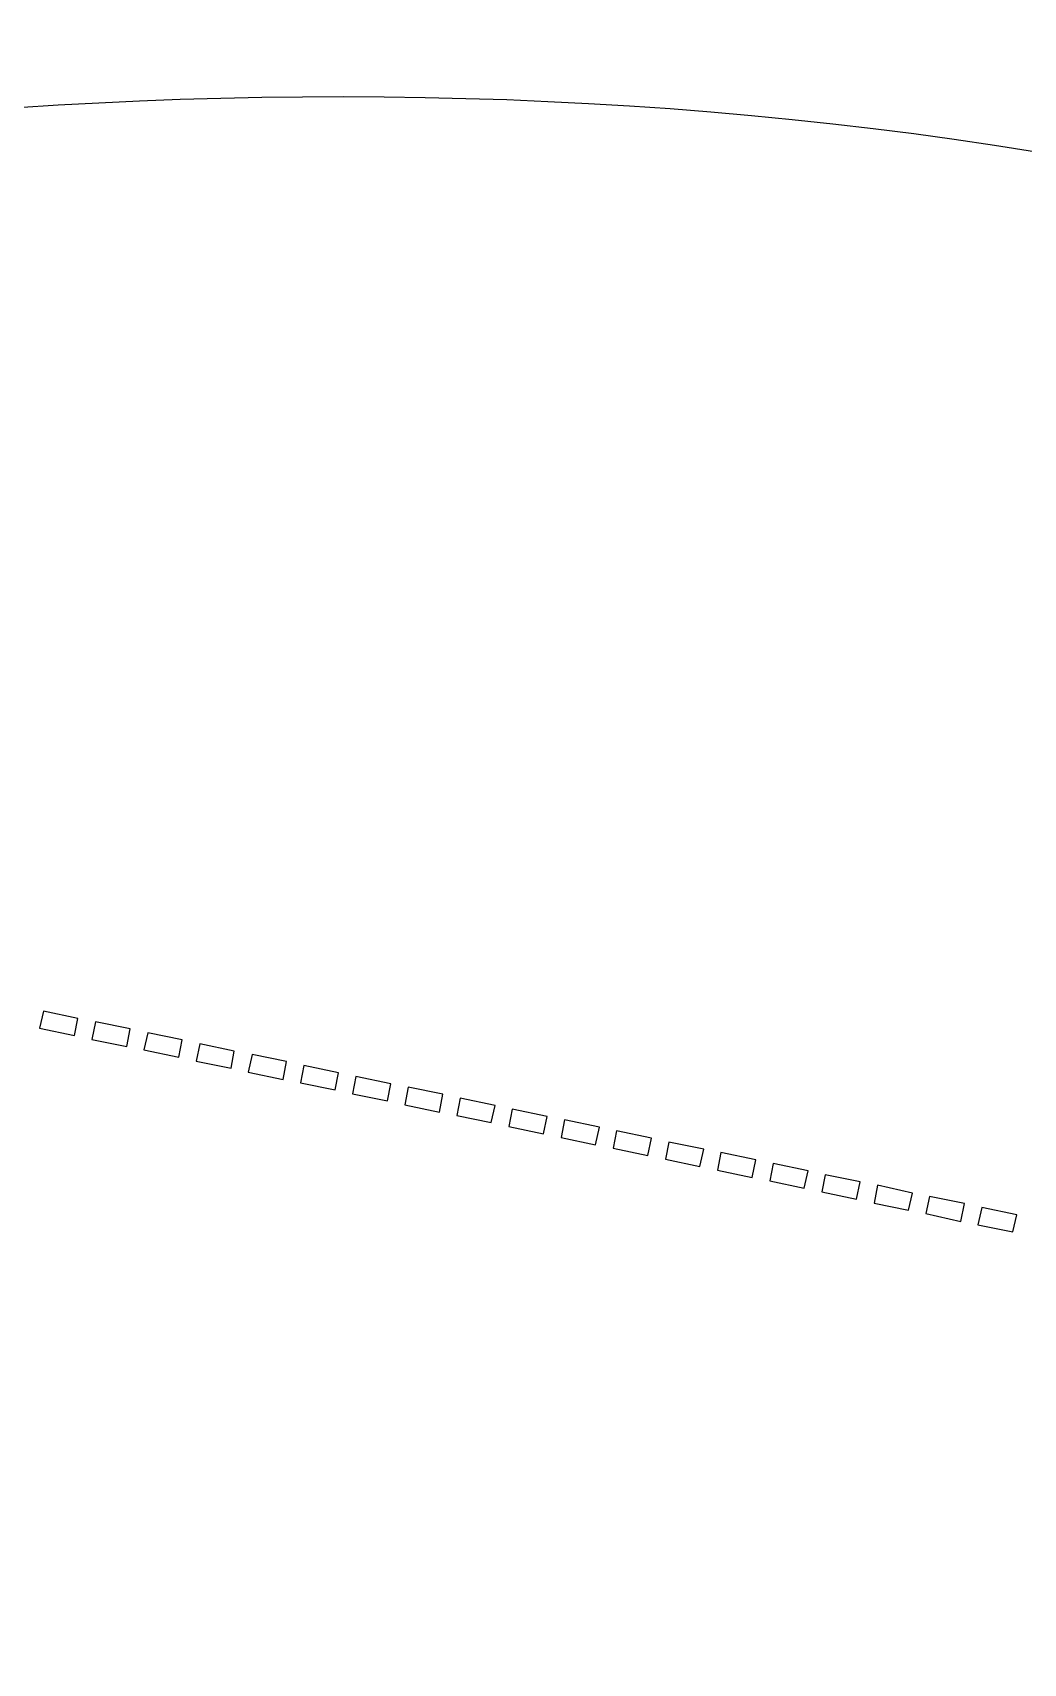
# Model space of a CAD drawing. Header units: centimetres. Extents: x -14.4 to 14.4, y -14.4 to 14.4.
# Drawn here: x -6.919 to -4.995, y 0.69 to 3.857 of the extents above; entities that cross this region are included whole.
import ezdxf
from ezdxf.lldxf.tags import DXFTag

# ---------------------------------------------------------------- set-up
doc = ezdxf.new("R2010")
doc.units = ezdxf.units.CM
doc.header["$MEASUREMENT"] = 0
doc.layers.add('Layer 1', color=7, linetype='Continuous')
tags = doc.linetypes.add('New Line1', pattern=[39354470.199999996, 4372718.9, -34981751.3]).pattern_tags.tags
tags[6:7] = [DXFTag(74, 4), DXFTag(75, 0), DXFTag(340, '0'), DXFTag(46, 1.0), DXFTag(50, 0.0), DXFTag(44, 0.0), DXFTag(45, 0.0)]
tags[4:5] = [DXFTag(74, 4), DXFTag(75, 0), DXFTag(340, '0'), DXFTag(46, 1.0), DXFTag(50, 0.0), DXFTag(44, 0.0), DXFTag(45, 0.0)]
tags = doc.linetypes.add('New Line140', pattern=[39354470.199999996, 4372718.9, -34981751.3]).pattern_tags.tags
tags[6:7] = [DXFTag(74, 4), DXFTag(75, 0), DXFTag(340, '0'), DXFTag(46, 1.0), DXFTag(50, 0.0), DXFTag(44, 0.0), DXFTag(45, 0.0)]
tags[4:5] = [DXFTag(74, 4), DXFTag(75, 0), DXFTag(340, '0'), DXFTag(46, 1.0), DXFTag(50, 0.0), DXFTag(44, 0.0), DXFTag(45, 0.0)]
tags = doc.linetypes.add('New Line141', pattern=[39354470.199999996, 4372718.9, -34981751.3]).pattern_tags.tags
tags[6:7] = [DXFTag(74, 4), DXFTag(75, 0), DXFTag(340, '0'), DXFTag(46, 1.0), DXFTag(50, 0.0), DXFTag(44, 0.0), DXFTag(45, 0.0)]
tags[4:5] = [DXFTag(74, 4), DXFTag(75, 0), DXFTag(340, '0'), DXFTag(46, 1.0), DXFTag(50, 0.0), DXFTag(44, 0.0), DXFTag(45, 0.0)]
tags = doc.linetypes.add('New Line143', pattern=[39354470.199999996, 4372718.9, -34981751.3]).pattern_tags.tags
tags[6:7] = [DXFTag(74, 4), DXFTag(75, 0), DXFTag(340, '0'), DXFTag(46, 1.0), DXFTag(50, 0.0), DXFTag(44, 0.0), DXFTag(45, 0.0)]
tags[4:5] = [DXFTag(74, 4), DXFTag(75, 0), DXFTag(340, '0'), DXFTag(46, 1.0), DXFTag(50, 0.0), DXFTag(44, 0.0), DXFTag(45, 0.0)]
tags = doc.linetypes.add('New Line145', pattern=[39354470.199999996, 4372718.9, -34981751.3]).pattern_tags.tags
tags[6:7] = [DXFTag(74, 4), DXFTag(75, 0), DXFTag(340, '0'), DXFTag(46, 1.0), DXFTag(50, 0.0), DXFTag(44, 0.0), DXFTag(45, 0.0)]
tags[4:5] = [DXFTag(74, 4), DXFTag(75, 0), DXFTag(340, '0'), DXFTag(46, 1.0), DXFTag(50, 0.0), DXFTag(44, 0.0), DXFTag(45, 0.0)]
tags = doc.linetypes.add('New Line147', pattern=[39354470.199999996, 4372718.9, -34981751.3]).pattern_tags.tags
tags[6:7] = [DXFTag(74, 4), DXFTag(75, 0), DXFTag(340, '0'), DXFTag(46, 1.0), DXFTag(50, 0.0), DXFTag(44, 0.0), DXFTag(45, 0.0)]
tags[4:5] = [DXFTag(74, 4), DXFTag(75, 0), DXFTag(340, '0'), DXFTag(46, 1.0), DXFTag(50, 0.0), DXFTag(44, 0.0), DXFTag(45, 0.0)]
tags = doc.linetypes.add('New Line149', pattern=[39354470.199999996, 4372718.9, -34981751.3]).pattern_tags.tags
tags[6:7] = [DXFTag(74, 4), DXFTag(75, 0), DXFTag(340, '0'), DXFTag(46, 1.0), DXFTag(50, 0.0), DXFTag(44, 0.0), DXFTag(45, 0.0)]
tags[4:5] = [DXFTag(74, 4), DXFTag(75, 0), DXFTag(340, '0'), DXFTag(46, 1.0), DXFTag(50, 0.0), DXFTag(44, 0.0), DXFTag(45, 0.0)]
tags = doc.linetypes.add('New Line151', pattern=[39354470.199999996, 4372718.9, -34981751.3]).pattern_tags.tags
tags[6:7] = [DXFTag(74, 4), DXFTag(75, 0), DXFTag(340, '0'), DXFTag(46, 1.0), DXFTag(50, 0.0), DXFTag(44, 0.0), DXFTag(45, 0.0)]
tags[4:5] = [DXFTag(74, 4), DXFTag(75, 0), DXFTag(340, '0'), DXFTag(46, 1.0), DXFTag(50, 0.0), DXFTag(44, 0.0), DXFTag(45, 0.0)]
tags = doc.linetypes.add('New Line153', pattern=[39354470.199999996, 4372718.9, -34981751.3]).pattern_tags.tags
tags[6:7] = [DXFTag(74, 4), DXFTag(75, 0), DXFTag(340, '0'), DXFTag(46, 1.0), DXFTag(50, 0.0), DXFTag(44, 0.0), DXFTag(45, 0.0)]
tags[4:5] = [DXFTag(74, 4), DXFTag(75, 0), DXFTag(340, '0'), DXFTag(46, 1.0), DXFTag(50, 0.0), DXFTag(44, 0.0), DXFTag(45, 0.0)]
tags = doc.linetypes.add('New Line155', pattern=[39354470.199999996, 4372718.9, -34981751.3]).pattern_tags.tags
tags[6:7] = [DXFTag(74, 4), DXFTag(75, 0), DXFTag(340, '0'), DXFTag(46, 1.0), DXFTag(50, 0.0), DXFTag(44, 0.0), DXFTag(45, 0.0)]
tags[4:5] = [DXFTag(74, 4), DXFTag(75, 0), DXFTag(340, '0'), DXFTag(46, 1.0), DXFTag(50, 0.0), DXFTag(44, 0.0), DXFTag(45, 0.0)]
tags = doc.linetypes.add('New Line157', pattern=[39354470.199999996, 4372718.9, -34981751.3]).pattern_tags.tags
tags[6:7] = [DXFTag(74, 4), DXFTag(75, 0), DXFTag(340, '0'), DXFTag(46, 1.0), DXFTag(50, 0.0), DXFTag(44, 0.0), DXFTag(45, 0.0)]
tags[4:5] = [DXFTag(74, 4), DXFTag(75, 0), DXFTag(340, '0'), DXFTag(46, 1.0), DXFTag(50, 0.0), DXFTag(44, 0.0), DXFTag(45, 0.0)]
tags = doc.linetypes.add('New Line159', pattern=[39354470.199999996, 4372718.9, -34981751.3]).pattern_tags.tags
tags[6:7] = [DXFTag(74, 4), DXFTag(75, 0), DXFTag(340, '0'), DXFTag(46, 1.0), DXFTag(50, 0.0), DXFTag(44, 0.0), DXFTag(45, 0.0)]
tags[4:5] = [DXFTag(74, 4), DXFTag(75, 0), DXFTag(340, '0'), DXFTag(46, 1.0), DXFTag(50, 0.0), DXFTag(44, 0.0), DXFTag(45, 0.0)]
tags = doc.linetypes.add('New Line161', pattern=[39354470.199999996, 4372718.9, -34981751.3]).pattern_tags.tags
tags[6:7] = [DXFTag(74, 4), DXFTag(75, 0), DXFTag(340, '0'), DXFTag(46, 1.0), DXFTag(50, 0.0), DXFTag(44, 0.0), DXFTag(45, 0.0)]
tags[4:5] = [DXFTag(74, 4), DXFTag(75, 0), DXFTag(340, '0'), DXFTag(46, 1.0), DXFTag(50, 0.0), DXFTag(44, 0.0), DXFTag(45, 0.0)]
tags = doc.linetypes.add('New Line163', pattern=[39354470.199999996, 4372718.9, -34981751.3]).pattern_tags.tags
tags[6:7] = [DXFTag(74, 4), DXFTag(75, 0), DXFTag(340, '0'), DXFTag(46, 1.0), DXFTag(50, 0.0), DXFTag(44, 0.0), DXFTag(45, 0.0)]
tags[4:5] = [DXFTag(74, 4), DXFTag(75, 0), DXFTag(340, '0'), DXFTag(46, 1.0), DXFTag(50, 0.0), DXFTag(44, 0.0), DXFTag(45, 0.0)]
tags = doc.linetypes.add('New Line165', pattern=[39354470.199999996, 4372718.9, -34981751.3]).pattern_tags.tags
tags[6:7] = [DXFTag(74, 4), DXFTag(75, 0), DXFTag(340, '0'), DXFTag(46, 1.0), DXFTag(50, 0.0), DXFTag(44, 0.0), DXFTag(45, 0.0)]
tags[4:5] = [DXFTag(74, 4), DXFTag(75, 0), DXFTag(340, '0'), DXFTag(46, 1.0), DXFTag(50, 0.0), DXFTag(44, 0.0), DXFTag(45, 0.0)]
tags = doc.linetypes.add('New Line167', pattern=[39354470.199999996, 4372718.9, -34981751.3]).pattern_tags.tags
tags[6:7] = [DXFTag(74, 4), DXFTag(75, 0), DXFTag(340, '0'), DXFTag(46, 1.0), DXFTag(50, 0.0), DXFTag(44, 0.0), DXFTag(45, 0.0)]
tags[4:5] = [DXFTag(74, 4), DXFTag(75, 0), DXFTag(340, '0'), DXFTag(46, 1.0), DXFTag(50, 0.0), DXFTag(44, 0.0), DXFTag(45, 0.0)]
tags = doc.linetypes.add('New Line169', pattern=[39354470.199999996, 4372718.9, -34981751.3]).pattern_tags.tags
tags[6:7] = [DXFTag(74, 4), DXFTag(75, 0), DXFTag(340, '0'), DXFTag(46, 1.0), DXFTag(50, 0.0), DXFTag(44, 0.0), DXFTag(45, 0.0)]
tags[4:5] = [DXFTag(74, 4), DXFTag(75, 0), DXFTag(340, '0'), DXFTag(46, 1.0), DXFTag(50, 0.0), DXFTag(44, 0.0), DXFTag(45, 0.0)]
tags = doc.linetypes.add('New Line171', pattern=[39354470.199999996, 4372718.9, -34981751.3]).pattern_tags.tags
tags[6:7] = [DXFTag(74, 4), DXFTag(75, 0), DXFTag(340, '0'), DXFTag(46, 1.0), DXFTag(50, 0.0), DXFTag(44, 0.0), DXFTag(45, 0.0)]
tags[4:5] = [DXFTag(74, 4), DXFTag(75, 0), DXFTag(340, '0'), DXFTag(46, 1.0), DXFTag(50, 0.0), DXFTag(44, 0.0), DXFTag(45, 0.0)]
tags = doc.linetypes.add('New Line173', pattern=[39354470.199999996, 4372718.9, -34981751.3]).pattern_tags.tags
tags[6:7] = [DXFTag(74, 4), DXFTag(75, 0), DXFTag(340, '0'), DXFTag(46, 1.0), DXFTag(50, 0.0), DXFTag(44, 0.0), DXFTag(45, 0.0)]
tags[4:5] = [DXFTag(74, 4), DXFTag(75, 0), DXFTag(340, '0'), DXFTag(46, 1.0), DXFTag(50, 0.0), DXFTag(44, 0.0), DXFTag(45, 0.0)]
tags = doc.linetypes.add('New Line175', pattern=[39354470.199999996, 4372718.9, -34981751.3]).pattern_tags.tags
tags[6:7] = [DXFTag(74, 4), DXFTag(75, 0), DXFTag(340, '0'), DXFTag(46, 1.0), DXFTag(50, 0.0), DXFTag(44, 0.0), DXFTag(45, 0.0)]
tags[4:5] = [DXFTag(74, 4), DXFTag(75, 0), DXFTag(340, '0'), DXFTag(46, 1.0), DXFTag(50, 0.0), DXFTag(44, 0.0), DXFTag(45, 0.0)]

msp = doc.modelspace()

# ---------------------------------------------------------------- linework, layer by layer
at = {"layer": 'Layer 1', "color": 16, "linetype": 'New Line1', "lineweight": 25}
msp.add_open_spline([(0.12846, 13.36284), (-0.33776, 13.36284), (-0.71601, 12.92147), (-0.71601, 11.89579), (-0.71601, 11.89579), (-0.82514, 12.47589), (-1.08516, 12.88459), (-1.38813, 12.88459), (-1.38813, 12.88459), (-1.78939, 12.88459), (-2.58808, 12.45567), (-2.11519, 11.28505), (-2.11519, 11.28505), (-3.63478, 9.46595), (-4.28084, 4.82834), (-2.11412, 2.37828), (-2.11412, 2.37828), (-4.57524, 4.49917), (-9.16838, 3.85118), (-10.97673, 2.34058), (-10.97673, 2.34058), (-12.14735, 2.81347), (-12.57626, 2.01478), (-12.57626, 1.61352), (-12.57626, 1.61352), (-12.57626, 1.31055), (-12.16756, 1.05052), (-11.58746, 0.94139), (-11.58746, 0.94139), (-12.61315, 0.94139), (-13.05451, 0.56315), (-13.05451, 0.09693), (-13.05451, 0.09693), (-13.05451, -0.33846), (-12.71917, -0.6966), (-11.7878, -0.74216), (-11.7878, -0.74216), (-12.22709, -0.87177), (-12.5181, -1.09727), (-12.5181, -1.35289), (-12.5181, -1.35289), (-12.5181, -1.75415), (-12.33591, -2.69676), (-10.91856, -2.07995), (-10.91856, -2.07995), (-9.66314, -3.79138), (-5.02522, -4.40025), (-2.37909, -2.35246), (-2.37909, -2.35246), (-4.52343, -4.80799), (-3.87706, -9.42383), (-2.36186, -11.23769), (-2.36186, -11.23769), (-2.83475, -12.40831), (-2.03606, -12.83723), (-1.6348, -12.83723), (-1.6348, -12.83723), (-1.33182, -12.83723), (-1.0718, -12.42853), (-0.96267, -11.84843), (-0.96267, -11.84843), (-0.96267, -12.87411), (-0.58442, -13.31547), (-0.1182, -13.31547), (-0.1182, -13.31547), (0.31719, -13.31547), (0.67533, -12.98013), (0.72088, -12.04877), (0.72088, -12.04877), (0.8505, -12.48806), (1.07599, -12.77906), (1.33162, -12.77906), (1.33162, -12.77906), (1.73288, -12.77906), (2.67549, -12.59687), (2.05868, -11.17953), (2.05868, -11.17953), (3.82119, -9.88663), (4.4142, -5.00618), (2.14054, -2.40847), (2.14054, -2.40847), (4.73811, -4.6827), (9.61968, -4.08925), (10.91267, -2.32661), (10.91267, -2.32661), (12.33002, -2.94343), (12.5122, -2.00081), (12.51221, -1.59955), (12.51221, -1.59955), (12.51221, -1.34393), (12.2212, -1.11843), (11.78191, -0.98882), (11.78191, -0.98882), (12.71327, -0.94326), (13.04862, -0.58512), (13.04862, -0.14974), (13.04862, -0.14974), (13.04862, 0.31648), (12.60725, 0.69473), (11.58157, 0.69473), (11.58157, 0.69473), (12.16167, 0.80386), (12.57037, 1.06388), (12.57037, 1.36686), (12.57037, 1.36686), (12.57037, 1.76812), (12.14146, 2.56681), (10.97083, 2.09392), (10.97083, 2.09392), (9.1482, 3.61646), (4.49635, 4.26289), (2.05006, 2.081), (2.05006, 2.081), (2.04519, 2.08513), (2.03987, 2.08874), (2.03498, 2.09284), (2.03498, 2.09284), (4.71719, 4.569), (4.15384, 9.87092), (2.30534, 11.22689), (2.30534, 11.22689), (2.92215, 12.64423), (1.97954, 12.82642), (1.57828, 12.82643), (1.57828, 12.82643), (1.32266, 12.82643), (1.09716, 12.53542), (0.96755, 12.09613), (0.96755, 12.09613), (0.92199, 13.02749), (0.56385, 13.36284), (0.12846, 13.36284)], degree=3, knots=[0, 0, 0, 0, 0.0294118, 0.0294118, 0.0294118, 0.0294118, 0.0588235, 0.0588235, 0.0588235, 0.0588235, 0.0882353, 0.0882353, 0.0882353, 0.0882353, 0.1176471, 0.1176471, 0.1176471, 0.1176471, 0.1470588, 0.1470588, 0.1470588, 0.1470588, 0.1764706, 0.1764706, 0.1764706, 0.1764706, 0.2058824, 0.2058824, 0.2058824, 0.2058824, 0.2352941, 0.2352941, 0.2352941, 0.2352941, 0.2647059, 0.2647059, 0.2647059, 0.2647059, 0.2941176, 0.2941176, 0.2941176, 0.2941176, 0.3235294, 0.3235294, 0.3235294, 0.3235294, 0.3529412, 0.3529412, 0.3529412, 0.3529412, 0.3823529, 0.3823529, 0.3823529, 0.3823529, 0.4117647, 0.4117647, 0.4117647, 0.4117647, 0.4411765, 0.4411765, 0.4411765, 0.4411765, 0.4705882, 0.4705882, 0.4705882, 0.4705882, 0.5, 0.5, 0.5, 0.5, 0.5294118, 0.5294118, 0.5294118, 0.5294118, 0.5588235, 0.5588235, 0.5588235, 0.5588235, 0.5882353, 0.5882353, 0.5882353, 0.5882353, 0.6176471, 0.6176471, 0.6176471, 0.6176471, 0.6470588, 0.6470588, 0.6470588, 0.6470588, 0.6764706, 0.6764706, 0.6764706, 0.6764706, 0.7058824, 0.7058824, 0.7058824, 0.7058824, 0.7352941, 0.7352941, 0.7352941, 0.7352941, 0.7647059, 0.7647059, 0.7647059, 0.7647059, 0.7941176, 0.7941176, 0.7941176, 0.7941176, 0.8235294, 0.8235294, 0.8235294, 0.8235294, 0.8529412, 0.8529412, 0.8529412, 0.8529412, 0.8823529, 0.8823529, 0.8823529, 0.8823529, 0.9117647, 0.9117647, 0.9117647, 0.9117647, 0.9411765, 0.9411765, 0.9411765, 0.9411765, 1, 1, 1, 1], dxfattribs=at)
at = {"layer": 'Layer 1', "color": 16, "linetype": 'New Line140', "lineweight": 25}
msp.add_open_spline([(-6.89764, 1.95713), (-6.89764, 1.95713), (-6.83086, 1.94312), (-6.83086, 1.94312), (-6.83086, 1.94312), (-6.83086, 1.94312), (-6.83732, 1.90973), (-6.83732, 1.90973), (-6.83732, 1.90973), (-6.83732, 1.90973), (-6.90518, 1.92373), (-6.90518, 1.92373), (-6.90518, 1.92373), (-6.90518, 1.92373), (-6.89764, 1.95713), (-6.89764, 1.95713)], degree=3, knots=[0, 0, 0, 0, 0.2, 0.2, 0.2, 0.2, 0.4, 0.4, 0.4, 0.4, 0.6, 0.6, 0.6, 0.6, 1, 1, 1, 1], dxfattribs=at)
at = {"layer": 'Layer 1', "color": 16, "linetype": 'New Line141', "lineweight": 25}
msp.add_open_spline([(-6.79639, 1.93666), (-6.79639, 1.93666), (-6.72961, 1.92266), (-6.72961, 1.92266), (-6.72961, 1.92266), (-6.72961, 1.92266), (-6.73607, 1.88819), (-6.73607, 1.88819), (-6.73607, 1.88819), (-6.73607, 1.88819), (-6.80393, 1.90219), (-6.80393, 1.90219), (-6.80393, 1.90219), (-6.80393, 1.90219), (-6.79639, 1.93666), (-6.79639, 1.93666)], degree=3, knots=[0, 0, 0, 0, 0.2, 0.2, 0.2, 0.2, 0.4, 0.4, 0.4, 0.4, 0.6, 0.6, 0.6, 0.6, 1, 1, 1, 1], dxfattribs=at)
at = {"layer": 'Layer 1', "color": 16, "linetype": 'New Line143', "lineweight": 25}
msp.add_open_spline([(-6.69514, 1.91512), (-6.69514, 1.91512), (-6.62836, 1.90112), (-6.62836, 1.90112), (-6.62836, 1.90112), (-6.62836, 1.90112), (-6.63482, 1.86772), (-6.63482, 1.86772), (-6.63482, 1.86772), (-6.63482, 1.86772), (-6.70268, 1.88173), (-6.70268, 1.88173), (-6.70268, 1.88173), (-6.70268, 1.88173), (-6.69514, 1.91512), (-6.69514, 1.91512)], degree=3, knots=[0, 0, 0, 0, 0.2, 0.2, 0.2, 0.2, 0.4, 0.4, 0.4, 0.4, 0.6, 0.6, 0.6, 0.6, 1, 1, 1, 1], dxfattribs=at)
at = {"layer": 'Layer 1', "color": 16, "linetype": 'New Line145', "lineweight": 25}
msp.add_open_spline([(-6.59389, 1.89358), (-6.59389, 1.89358), (-6.52711, 1.87957), (-6.52711, 1.87957), (-6.52711, 1.87957), (-6.52711, 1.87957), (-6.53357, 1.84618), (-6.53357, 1.84618), (-6.53357, 1.84618), (-6.53357, 1.84618), (-6.60143, 1.86018), (-6.60143, 1.86018), (-6.60143, 1.86018), (-6.60143, 1.86018), (-6.59389, 1.89358), (-6.59389, 1.89358)], degree=3, knots=[0, 0, 0, 0, 0.2, 0.2, 0.2, 0.2, 0.4, 0.4, 0.4, 0.4, 0.6, 0.6, 0.6, 0.6, 1, 1, 1, 1], dxfattribs=at)
at = {"layer": 'Layer 1', "color": 16, "linetype": 'New Line147', "lineweight": 25}
msp.add_open_spline([(-6.49264, 1.87311), (-6.49264, 1.87311), (-6.42586, 1.85911), (-6.42586, 1.85911), (-6.42586, 1.85911), (-6.42586, 1.85911), (-6.43232, 1.82464), (-6.43232, 1.82464), (-6.43232, 1.82464), (-6.43232, 1.82464), (-6.50018, 1.83864), (-6.50018, 1.83864), (-6.50018, 1.83864), (-6.50018, 1.83864), (-6.49264, 1.87311), (-6.49264, 1.87311)], degree=3, knots=[0, 0, 0, 0, 0.2, 0.2, 0.2, 0.2, 0.4, 0.4, 0.4, 0.4, 0.6, 0.6, 0.6, 0.6, 1, 1, 1, 1], dxfattribs=at)
at = {"layer": 'Layer 1', "color": 16, "linetype": 'New Line149', "lineweight": 25}
msp.add_open_spline([(-6.39247, 1.85157), (-6.39247, 1.85157), (-6.32461, 1.83756), (-6.32461, 1.83756), (-6.32461, 1.83756), (-6.32461, 1.83756), (-6.33107, 1.80417), (-6.33107, 1.80417), (-6.33107, 1.80417), (-6.33107, 1.80417), (-6.39893, 1.81818), (-6.39893, 1.81818), (-6.39893, 1.81818), (-6.39893, 1.81818), (-6.39247, 1.85157), (-6.39247, 1.85157)], degree=3, knots=[0, 0, 0, 0, 0.2, 0.2, 0.2, 0.2, 0.4, 0.4, 0.4, 0.4, 0.6, 0.6, 0.6, 0.6, 1, 1, 1, 1], dxfattribs=at)
at = {"layer": 'Layer 1', "color": 16, "linetype": 'New Line151', "lineweight": 25}
msp.add_open_spline([(-6.29122, 1.83002), (-6.29122, 1.83002), (-6.22336, 1.81602), (-6.22336, 1.81602), (-6.22336, 1.81602), (-6.22336, 1.81602), (-6.22982, 1.78263), (-6.22982, 1.78263), (-6.22982, 1.78263), (-6.22982, 1.78263), (-6.29768, 1.79663), (-6.29768, 1.79663), (-6.29768, 1.79663), (-6.29768, 1.79663), (-6.29122, 1.83002), (-6.29122, 1.83002)], degree=3, knots=[0, 0, 0, 0, 0.2, 0.2, 0.2, 0.2, 0.4, 0.4, 0.4, 0.4, 0.6, 0.6, 0.6, 0.6, 1, 1, 1, 1], dxfattribs=at)
at = {"layer": 'Layer 1', "color": 16, "linetype": 'New Line153', "lineweight": 25}
msp.add_open_spline([(-6.18997, 1.80956), (-6.18997, 1.80956), (-6.12211, 1.79556), (-6.12211, 1.79556), (-6.12211, 1.79556), (-6.12211, 1.79556), (-6.12857, 1.76109), (-6.12857, 1.76109), (-6.12857, 1.76109), (-6.12857, 1.76109), (-6.19643, 1.77509), (-6.19643, 1.77509), (-6.19643, 1.77509), (-6.19643, 1.77509), (-6.18997, 1.80956), (-6.18997, 1.80956)], degree=3, knots=[0, 0, 0, 0, 0.2, 0.2, 0.2, 0.2, 0.4, 0.4, 0.4, 0.4, 0.6, 0.6, 0.6, 0.6, 1, 1, 1, 1], dxfattribs=at)
at = {"layer": 'Layer 1', "color": 16, "linetype": 'New Line155', "lineweight": 25}
msp.add_open_spline([(-6.08872, 1.78802), (-6.08872, 1.78802), (-6.02086, 1.77401), (-6.02086, 1.77401), (-6.02086, 1.77401), (-6.02086, 1.77401), (-6.0284, 1.74062), (-6.0284, 1.74062), (-6.0284, 1.74062), (-6.0284, 1.74062), (-6.09518, 1.75463), (-6.09518, 1.75463), (-6.09518, 1.75463), (-6.09518, 1.75463), (-6.08872, 1.78802), (-6.08872, 1.78802)], degree=3, knots=[0, 0, 0, 0, 0.2, 0.2, 0.2, 0.2, 0.4, 0.4, 0.4, 0.4, 0.6, 0.6, 0.6, 0.6, 1, 1, 1, 1], dxfattribs=at)
at = {"layer": 'Layer 1', "color": 16, "linetype": 'New Line157', "lineweight": 25}
msp.add_open_spline([(-5.98747, 1.76647), (-5.98747, 1.76647), (-5.91961, 1.75247), (-5.91961, 1.75247), (-5.91961, 1.75247), (-5.91961, 1.75247), (-5.92715, 1.71908), (-5.92715, 1.71908), (-5.92715, 1.71908), (-5.92715, 1.71908), (-5.99393, 1.73308), (-5.99393, 1.73308), (-5.99393, 1.73308), (-5.99393, 1.73308), (-5.98747, 1.76647), (-5.98747, 1.76647)], degree=3, knots=[0, 0, 0, 0, 0.2, 0.2, 0.2, 0.2, 0.4, 0.4, 0.4, 0.4, 0.6, 0.6, 0.6, 0.6, 1, 1, 1, 1], dxfattribs=at)
at = {"layer": 'Layer 1', "color": 16, "linetype": 'New Line159', "lineweight": 25}
msp.add_open_spline([(-5.88622, 1.74601), (-5.88622, 1.74601), (-5.81836, 1.73201), (-5.81836, 1.73201), (-5.81836, 1.73201), (-5.81836, 1.73201), (-5.8259, 1.69754), (-5.8259, 1.69754), (-5.8259, 1.69754), (-5.8259, 1.69754), (-5.89268, 1.71154), (-5.89268, 1.71154), (-5.89268, 1.71154), (-5.89268, 1.71154), (-5.88622, 1.74601), (-5.88622, 1.74601)], degree=3, knots=[0, 0, 0, 0, 0.2, 0.2, 0.2, 0.2, 0.4, 0.4, 0.4, 0.4, 0.6, 0.6, 0.6, 0.6, 1, 1, 1, 1], dxfattribs=at)
at = {"layer": 'Layer 1', "color": 16, "linetype": 'New Line161', "lineweight": 25}
msp.add_open_spline([(-5.78497, 1.72447), (-5.78497, 1.72447), (-5.71711, 1.71046), (-5.71711, 1.71046), (-5.71711, 1.71046), (-5.71711, 1.71046), (-5.72465, 1.67707), (-5.72465, 1.67707), (-5.72465, 1.67707), (-5.72465, 1.67707), (-5.79143, 1.69108), (-5.79143, 1.69108), (-5.79143, 1.69108), (-5.79143, 1.69108), (-5.78497, 1.72447), (-5.78497, 1.72447)], degree=3, knots=[0, 0, 0, 0, 0.2, 0.2, 0.2, 0.2, 0.4, 0.4, 0.4, 0.4, 0.6, 0.6, 0.6, 0.6, 1, 1, 1, 1], dxfattribs=at)
at = {"layer": 'Layer 1', "color": 16, "linetype": 'New Line163', "lineweight": 25}
msp.add_open_spline([(-5.68372, 1.70292), (-5.68372, 1.70292), (-5.61586, 1.68892), (-5.61586, 1.68892), (-5.61586, 1.68892), (-5.61586, 1.68892), (-5.6234, 1.65553), (-5.6234, 1.65553), (-5.6234, 1.65553), (-5.6234, 1.65553), (-5.69018, 1.66953), (-5.69018, 1.66953), (-5.69018, 1.66953), (-5.69018, 1.66953), (-5.68372, 1.70292), (-5.68372, 1.70292)], degree=3, knots=[0, 0, 0, 0, 0.2, 0.2, 0.2, 0.2, 0.4, 0.4, 0.4, 0.4, 0.6, 0.6, 0.6, 0.6, 1, 1, 1, 1], dxfattribs=at)
at = {"layer": 'Layer 1', "color": 16, "linetype": 'New Line165', "lineweight": 25}
msp.add_open_spline([(-5.58247, 1.68246), (-5.58247, 1.68246), (-5.51461, 1.66846), (-5.51461, 1.66846), (-5.51461, 1.66846), (-5.51461, 1.66846), (-5.52215, 1.63399), (-5.52215, 1.63399), (-5.52215, 1.63399), (-5.52215, 1.63399), (-5.58893, 1.64799), (-5.58893, 1.64799), (-5.58893, 1.64799), (-5.58893, 1.64799), (-5.58247, 1.68246), (-5.58247, 1.68246)], degree=3, knots=[0, 0, 0, 0, 0.2, 0.2, 0.2, 0.2, 0.4, 0.4, 0.4, 0.4, 0.6, 0.6, 0.6, 0.6, 1, 1, 1, 1], dxfattribs=at)
at = {"layer": 'Layer 1', "color": 16, "linetype": 'New Line167', "lineweight": 25}
msp.add_open_spline([(-5.48122, 1.66092), (-5.48122, 1.66092), (-5.41336, 1.64691), (-5.41336, 1.64691), (-5.41336, 1.64691), (-5.41336, 1.64691), (-5.4209, 1.61352), (-5.4209, 1.61352), (-5.4209, 1.61352), (-5.4209, 1.61352), (-5.48768, 1.62752), (-5.48768, 1.62752), (-5.48768, 1.62752), (-5.48768, 1.62752), (-5.48122, 1.66092), (-5.48122, 1.66092)], degree=3, knots=[0, 0, 0, 0, 0.2, 0.2, 0.2, 0.2, 0.4, 0.4, 0.4, 0.4, 0.6, 0.6, 0.6, 0.6, 1, 1, 1, 1], dxfattribs=at)
at = {"layer": 'Layer 1', "color": 16, "linetype": 'New Line169', "lineweight": 25}
msp.add_open_spline([(-5.37997, 1.63937), (-5.37997, 1.63937), (-5.31211, 1.62537), (-5.31211, 1.62537), (-5.31211, 1.62537), (-5.31211, 1.62537), (-5.31965, 1.59198), (-5.31965, 1.59198), (-5.31965, 1.59198), (-5.31965, 1.59198), (-5.38643, 1.60598), (-5.38643, 1.60598), (-5.38643, 1.60598), (-5.38643, 1.60598), (-5.37997, 1.63937), (-5.37997, 1.63937)], degree=3, knots=[0, 0, 0, 0, 0.2, 0.2, 0.2, 0.2, 0.4, 0.4, 0.4, 0.4, 0.6, 0.6, 0.6, 0.6, 1, 1, 1, 1], dxfattribs=at)
at = {"layer": 'Layer 1', "color": 16, "linetype": 'New Line171', "lineweight": 25}
msp.add_open_spline([(-5.27872, 1.61891), (-5.27872, 1.61891), (-5.21086, 1.60383), (-5.21086, 1.60383), (-5.21086, 1.60383), (-5.21086, 1.60383), (-5.2184, 1.57044), (-5.2184, 1.57044), (-5.2184, 1.57044), (-5.2184, 1.57044), (-5.28518, 1.58444), (-5.28518, 1.58444), (-5.28518, 1.58444), (-5.28518, 1.58444), (-5.27872, 1.61891), (-5.27872, 1.61891)], degree=3, knots=[0, 0, 0, 0, 0.2, 0.2, 0.2, 0.2, 0.4, 0.4, 0.4, 0.4, 0.6, 0.6, 0.6, 0.6, 1, 1, 1, 1], dxfattribs=at)
at = {"layer": 'Layer 1', "color": 16, "linetype": 'New Line173', "lineweight": 25}
msp.add_open_spline([(-5.17747, 1.59736), (-5.17747, 1.59736), (-5.10961, 1.58336), (-5.10961, 1.58336), (-5.10961, 1.58336), (-5.10961, 1.58336), (-5.11715, 1.54889), (-5.11715, 1.54889), (-5.11715, 1.54889), (-5.11715, 1.54889), (-5.18501, 1.56397), (-5.18501, 1.56397), (-5.18501, 1.56397), (-5.18501, 1.56397), (-5.17747, 1.59736), (-5.17747, 1.59736)], degree=3, knots=[0, 0, 0, 0, 0.2, 0.2, 0.2, 0.2, 0.4, 0.4, 0.4, 0.4, 0.6, 0.6, 0.6, 0.6, 1, 1, 1, 1], dxfattribs=at)
at = {"layer": 'Layer 1', "color": 16, "linetype": 'New Line175', "lineweight": 25}
msp.add_open_spline([(-5.07622, 1.57582), (-5.07622, 1.57582), (-5.00836, 1.56182), (-5.00836, 1.56182), (-5.00836, 1.56182), (-5.00836, 1.56182), (-5.0159, 1.52843), (-5.0159, 1.52843), (-5.0159, 1.52843), (-5.0159, 1.52843), (-5.08376, 1.54243), (-5.08376, 1.54243), (-5.08376, 1.54243), (-5.08376, 1.54243), (-5.07622, 1.57582), (-5.07622, 1.57582)], degree=3, knots=[0, 0, 0, 0, 0.2, 0.2, 0.2, 0.2, 0.4, 0.4, 0.4, 0.4, 0.6, 0.6, 0.6, 0.6, 1, 1, 1, 1], dxfattribs=at)

doc.saveas('drawing.dxf')
